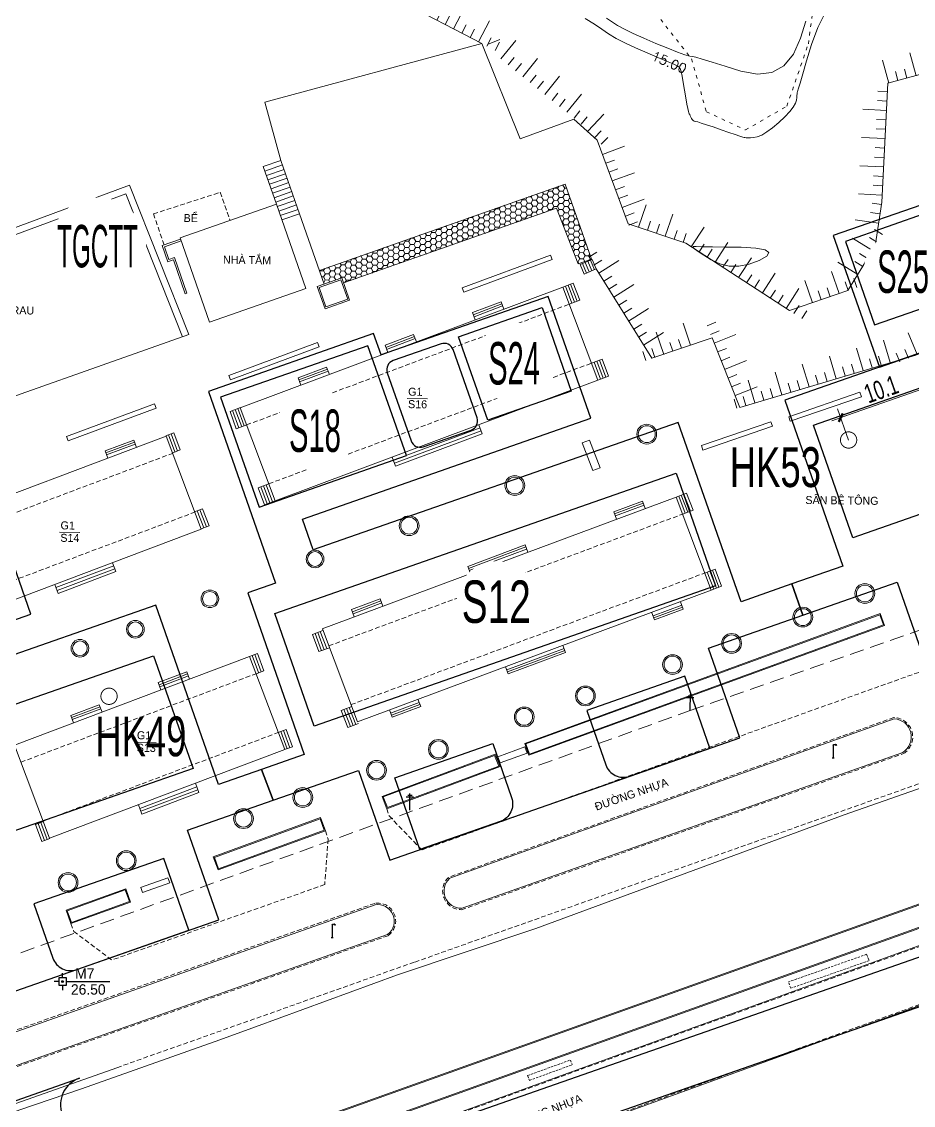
# Model space of a CAD drawing. Header units: inches. Extents: x 496359 to 501064, y 2374078 to 2377203.
# Drawn here: x 500301.8 to 500396.5, y 2376447.1 to 2376562.2 of the extents above; entities that cross this region are included whole.
import ezdxf
from ezdxf.enums import TextEntityAlignment as Align

# ---------------------------------------------------------------- set-up
doc = ezdxf.new("R2010")
doc.units = ezdxf.units.IN
doc.header["$MEASUREMENT"] = 0
doc.linetypes.add('ACAD_ISO03W100', pattern=[30, 12, -18])
doc.linetypes.add('DASHED', pattern=[0.75, 0.5, -0.25])
for name, color, linetype in [('cd', 7, 'Continuous'), ('chu', 6, 'Continuous'), ('MANH', 147, 'Continuous'), ('MOC - DC2', 1, 'Continuous'), ('NOI', 2, 'Continuous'), ('tl', 8, 'Continuous')]:
    doc.layers.add(name, color=color, linetype=linetype)
for name, color, linetype, lineweight in [('EG Text2', 7, 'Continuous', 18), ('ISO', 252, 'Continuous', 20), ('LC Dim', 8, 'Continuous', 18), ('LC Net dam 1', 30, 'Continuous', 30), ('LC Net manh', 239, 'Continuous', 5), ('manh1', 67, 'Continuous', 13)]:
    doc.layers.add(name, color=color, linetype=linetype, lineweight=lineweight)
doc.styles.add('dien giai', font='', dxfattribs={"width": 0.8})
doc.styles.add('EG Hai', font='')
doc.styles.get("Standard").update_dxf_attribs({"font": 'vnsimli.shx', "height": 2})
doc.styles.add('style1', font='')
doc.styles.get('dien giai').set_extended_font_data('.VnArial NarrowH')
doc.styles.get('EG Hai').set_extended_font_data('.VnArial NarrowH')
doc.styles.get('style1').set_extended_font_data('.VnAvantH')
doc.dimstyles.new('DIM300', dxfattribs={"dimscale": 0.5, "dimtxt": 2, "dimasz": 0.007, "dimexe": 1, "dimexo": 0, "dimgap": 0.4, "dimtad": 1, "dimtoh": 1, "dimdec": 1, "dimzin": 1, "dimdsep": 46, "dimtxsty": 'dien giai', "dimblk": 'rowdim', "dimcen": 2.5, "dimclrd": 256, "dimclre": 256, "dimclrt": 2, "dimazin": 0, "dimtfac": 1, "dimtdec": 1, "dimtix": 1, "dimtmove": 2, "dimatfit": 0, "dimldrblk": 'dot leader', "dimfxl": 2, "dimtolj": 1, "dimtzin": 0, "dimlwd": -1, "dimlwe": -1, "dimarcsym": 1})

# ---------------------------------------------------------------- blocks, each defined once
blk = doc.blocks.new('chieusang')
at = {"layer": 'cd', "extrusion": (-0.000518657, 0.000768986, 1)}
for p, q in [((-0.03, 2.38, 0), (0.1, 2.57, 0)), ((-0.03, 2.38, 0), (-0.03, 0.03, 0)), ((0.1, 2.57, 0), (0.34, 2.61, 0)), ((0.34, 2.44, 0), (0.34, 2.61, 0)), ((0.34, 2.61, 0), (0.56, 2.54, 0)), ((0.54, 2.37, 0), (0.34, 2.44, 0)), ((0.58, 2.47, 0), (0.54, 2.37, 0)), ((0.56, 2.54, 0), (0.58, 2.47, 0)), ((-0.2, 0, 0), (0.2, 0, 0))]:
    blk.add_line(p, q, dxfattribs=at)
blk = doc.blocks.new('t2')
at = {"layer": 'tl', "color": 250, "lineweight": 0}
for p, q in [((-2, 0), (-2, -1)), ((-1, 0), (-1, -1)), ((0, 0), (0, -2.5))]:
    blk.add_line(p, q, dxfattribs=at)
blk = doc.blocks.new('cdien')
at = {"layer": 'cd', "extrusion": (-0.000518657, 0.000768986, 1)}
for p, q in [((-0.8, 2.78, 0), (0.76, 2.78, 0)), ((-0.46, 3.14, 0), (0.49, 3.14, 0)), ((0, 0), (0, 3.5, 0))]:
    blk.add_line(p, q, dxfattribs=at)
blk = doc.blocks.new('t1')
at = {"layer": 'tl', "color": 250, "lineweight": 0}
for p, q in [((0, 0), (0, 2.5)), ((-2, 0), (-2, 1)), ((-1, 0), (-1, 1))]:
    blk.add_line(p, q, dxfattribs=at)
blk = doc.blocks.new('MOC')
at = {"layer": 'MOC - DC2'}
for points in [[(-0.4, 0), (-0.9, 0)], [(0, 0.4), (0, 0.9)], [(0.4, 0), (5.03, 0)], [(0, -0.4), (0, -0.9)]]:
    blk.add_lwpolyline(points, dxfattribs=at)
blk.add_lwpolyline([(-0.4, -0.4), (0.4, -0.4), (0.4, 0.4), (-0.4, 0.4)], close=True, dxfattribs=at)
blk.add_circle((0, 0), 0.0868, dxfattribs=at)
blk = doc.blocks.new('Nền HT mới')
at = {"layer": 'MANH', "lineweight": 0}
h = blk.add_hatch(dxfattribs=at)
h.set_pattern_fill('HONEY', color=8, scale=3, angle=-0.7328, style=0)
h.set_pattern_definition([(359.267215784, (-736010.08436, -2368366.01803), (0.566607394046, 0.317539068605), [0.375, -0.75]), (119.267215784, (-736010.08436, -2368366.01803), (-0.55830059713, 0.331926862913), [0.375, -0.75]), (59.267215784, (-736010.08436, -2368366.01803), (0.008306796916, 0.64946593152), [-0.75, 0.375])])
h.paths.add_polyline_path([(479.37, 261.57), (481.69, 255.68), (483.1, 256.17), (480.3, 264.14), (454.21, 254.97), (454.72, 253.5), (456.57, 254.16), (456.76, 253.62)])
at = {"layer": 'chu', "color": 6, "lineweight": 0, "elevation": -28.38}
for points in [[(463.53, 241.35), (465.68, 241.32)], [(426.62, 227.15), (428.77, 227.12)], [(474.07, 219.07), (476.22, 219.04)], [(434.73, 204.86), (436.88, 204.83)]]:
    blk.add_lwpolyline(points, dxfattribs=at)
at = {"layer": 'MANH', "color": 2, "lineweight": 0, "elevation": -28.38}
for points in [[(471.45, 279.06), (444.81, 292.92), (438.97, 293.22), (428.96, 289.66), (420.98, 285.5), (412.77, 280.29), (401.32, 275.6), (398.2, 276.3), (388.45, 295.45), (388.77, 303.23), (386.75, 312.91), (380, 336.06), (377.61, 346.87), (381.83, 352.84), (386.45, 362.77), (387.03, 366.64), (375.54, 374.01), (375.55, 378.44)], [(658.36, 281.44), (632.8, 282.78), (625.21, 280.53), (608.28, 277), (578.49, 264.79), (572.14, 262.91), (567.8, 261.93), (542.34, 270.36), (534.95, 275.68), (528.16, 278.52), (514.56, 274.84), (513.91, 262.21), (513.22, 257.54), (510.32, 252.82), (504.11, 250.7), (493.11, 257.85), (486.99, 259.93), (483.69, 268.79), (483.69, 268.79), (483.69, 268.79)], [(450.12, 266.65), (448.4, 272.85), (471.45, 279.06), (475.52, 268.95), (481.21, 271.03), (483.69, 268.79)], [(472.05, 278.96), (473.35, 279.5)], [(450.12, 266.65), (448.24, 265.99)], [(449.64, 261.99), (448.24, 265.99)], [(450.28, 266.17), (448.41, 265.52)], [(450.12, 266.65), (452.09, 260.98)], [(450.45, 265.7), (448.57, 265.05)], [(450.61, 265.23), (448.74, 264.58)], [(450.78, 264.76), (448.9, 264.11)], [(402.54, 252.34), (434.02, 264.01)], [(413.31, 238.61), (440.34, 248.15), (434.02, 264.01)], [(450.94, 264.29), (449.07, 263.63)], [(451.1, 263.81), (449.23, 263.16)], [(456.77, 253.63), (479.37, 261.57), (481.69, 255.68), (483.1, 256.17), (480.3, 264.14), (454.21, 254.97)], [(402.8, 251.69), (433.63, 263.1)], [(439.68, 247.92), (433.63, 263.1)], [(451.27, 263.34), (449.4, 262.69)], [(451.43, 262.87), (449.56, 262.22)], [(439.4, 258.42), (449.64, 261.99)], [(449.64, 261.99), (452.76, 253.05)], [(451.6, 262.4), (449.73, 261.74)], [(451.76, 261.93), (449.89, 261.27)], [(451.93, 261.45), (450.05, 260.8)], [(452.09, 260.98), (450.22, 260.33)], [(452.09, 260.98), (454.72, 253.5)], [(437.5, 257.6), (439.45, 258.28)], [(437.76, 257.48), (439.52, 258.09)], [(439.4, 258.42), (442.52, 249.48)], [(437.5, 257.6), (438.11, 255.87)], [(437.76, 257.48), (438.23, 256.12)], [(438.11, 255.87), (438.68, 256.08)], [(438.23, 256.12), (438.82, 256.33)], [(438.7, 256.08), (439.95, 252.48)], [(438.82, 256.33), (440.14, 252.55)], [(469.37, 253.11), (478.74, 256.59)], [(469.55, 252.64), (478.91, 256.12)], [(478.74, 256.59), (478.91, 256.12)], [(481.88, 255.59), (483.17, 256.13)], [(481.88, 255.59), (482.3, 254.57)], [(482.15, 255.71), (482.58, 254.69)], [(482.15, 255.71), (482.58, 254.69)], [(482.43, 255.82), (482.86, 254.81)], [(482.71, 255.94), (483.13, 254.92)], [(482.98, 256.05), (483.41, 255.04)], [(483.17, 256.13), (483.6, 255.12)], [(482.3, 254.57), (483.6, 255.12)], [(483.6, 255.12), (489.51, 245.63), (495.89, 247.79), (498.85, 240.42), (517.53, 245.98), (537.02, 254.24)], [(453.98, 253.24), (456.57, 254.16)], [(453.98, 253.24), (454.81, 250.89)], [(454.17, 253.15), (456.48, 253.97)], [(456.48, 253.97), (457.22, 251.91)], [(456.57, 254.16), (457.41, 251.82)], [(481, 251.47), (480.32, 253.29)], [(481.28, 251.58), (480.6, 253.4)], [(481.56, 251.69), (480.88, 253.5)], [(481.85, 251.79), (481.16, 253.61)], [(439.95, 252.48), (440.14, 252.55)], [(442.52, 249.48), (452.76, 253.05)], [(445.78, 240.37), (480.04, 253.18)], [(454.17, 253.15), (454.9, 251.08)], [(469.37, 253.11), (469.55, 252.64)], [(483.77, 243.3), (480.04, 253.18)], [(454.81, 250.89), (457.41, 251.82)], [(454.9, 251.08), (457.22, 251.91)], [(470.46, 250.48), (473.5, 251.62)], [(470.54, 250.26), (473.58, 251.41)], [(470.62, 250.05), (473.66, 251.19)], [(473.5, 251.62), (473.79, 250.85)], [(470.46, 250.48), (470.75, 249.71)], [(461.17, 247.01), (464.21, 248.15)], [(461.25, 246.79), (464.29, 247.93)], [(461.33, 246.57), (464.37, 247.72)], [(464.21, 248.15), (464.5, 247.38)], [(444.58, 243.8), (454.01, 247.32)], [(444.76, 243.33), (454.19, 246.85)], [(454.01, 247.32), (454.19, 246.85)], [(461.17, 247.01), (461.46, 246.23)], [(484.05, 243.41), (483.37, 245.22)], [(484.33, 243.51), (483.65, 245.33)], [(484.61, 243.62), (483.93, 245.44)], [(484.89, 243.72), (484.21, 245.54)], [(451.93, 243.55), (454.97, 244.69)], [(452.01, 243.33), (455.05, 244.48)], [(452.09, 243.12), (455.13, 244.26)], [(454.97, 244.69), (455.26, 243.92)], [(444.58, 243.8), (444.76, 243.33)], [(449.51, 230.48), (483.77, 243.3)], [(451.93, 243.55), (452.22, 242.78)], [(504.03, 239.42), (511.6, 242.02)], [(511.6, 242.02), (511.76, 241.55)], [(427.34, 237.34), (436.69, 240.79)], [(436.69, 240.79), (436.87, 240.32)], [(504.19, 238.94), (511.76, 241.55)], [(427.51, 236.88), (436.87, 240.32)], [(445.38, 238.15), (444.71, 239.97)], [(445.66, 238.25), (444.99, 240.08)], [(445.95, 238.36), (445.27, 240.18)], [(446.23, 238.46), (445.55, 240.28)], [(449.51, 230.48), (445.79, 240.37)], [(471.49, 237.62), (471.13, 238.57)], [(494.77, 236.35), (502.15, 238.88)], [(494.93, 235.87), (502.31, 238.41)], [(502.15, 238.88), (502.31, 238.41)], [(504.19, 238.94), (504.03, 239.42)], [(412.95, 227.95), (437.92, 237.35)], [(427.34, 237.34), (427.51, 236.88)], [(441.66, 227.47), (437.92, 237.35)], [(438.86, 235.68), (438.17, 237.49)], [(439.14, 235.78), (438.45, 237.6)], [(439.42, 235.89), (438.73, 237.71)], [(462.06, 234.8), (471.26, 238.24)], [(462.18, 234.49), (471.37, 237.93)], [(462.29, 234.18), (471.49, 237.62)], [(431.45, 235.79), (434.49, 236.94)], [(431.53, 235.58), (434.57, 236.72)], [(431.61, 235.36), (434.65, 236.51)], [(434.49, 236.94), (434.78, 236.17)], [(482.1, 236.66), (482.89, 236.94)], [(482.11, 236.64), (483.24, 233.7)], [(482.89, 236.94), (484.03, 234)], [(494.77, 236.35), (494.93, 235.87)], [(431.45, 235.79), (431.74, 235.02)], [(462.29, 234.18), (461.93, 235.13)], [(483.24, 233.7), (484.03, 234)], [(448.38, 230.06), (447.7, 231.88)], [(448.66, 230.17), (447.99, 231.99)], [(448.94, 230.27), (448.27, 232.09)], [(449.22, 230.37), (448.55, 232.2)], [(454.51, 216.9), (492.07, 230.89)], [(485.47, 229.31), (488.51, 230.46)], [(485.55, 229.1), (488.59, 230.24)], [(488.51, 230.46), (488.8, 229.69)], [(495.8, 221.01), (492.07, 230.89)], [(493.03, 229.18), (492.35, 231)], [(493.31, 229.29), (492.63, 231.1)], [(493.59, 229.39), (492.91, 231.21)], [(493.88, 229.5), (493.19, 231.32)], [(441.23, 229.43), (441.92, 227.61)], [(441.51, 229.53), (442.2, 227.72)], [(441.79, 229.64), (442.48, 227.82)], [(485.47, 229.31), (485.76, 228.54)], [(485.63, 228.88), (488.67, 230.03)], [(416.69, 218.06), (441.66, 227.47)], [(469.95, 223.53), (476.04, 225.8)], [(476.04, 225.8), (476.33, 225.03)], [(470.03, 223.32), (476.12, 225.59)], [(470.11, 223.1), (476.2, 225.37)], [(426.23, 221.28), (432.37, 223.59)], [(432.6, 222.97), (432.24, 223.92)], [(469.95, 223.53), (470.24, 222.76)], [(426.35, 220.97), (432.48, 223.28)], [(426.46, 220.66), (432.6, 222.97)], [(495.39, 222.93), (496.07, 221.11)], [(495.67, 223.03), (496.35, 221.21)], [(495.95, 223.14), (496.63, 221.32)], [(496.23, 223.24), (496.91, 221.42)], [(426.46, 220.66), (426.11, 221.61)], [(458.25, 207.02), (495.8, 221.01)], [(457.62, 218.93), (460.66, 220.07)], [(457.7, 218.71), (460.74, 219.86)], [(460.66, 220.07), (460.95, 219.3)], [(457.62, 218.93), (457.91, 218.16)], [(457.78, 218.5), (460.82, 219.64)], [(489.63, 218.27), (492.67, 219.41)], [(489.71, 218.05), (492.75, 219.2)], [(489.79, 217.84), (492.83, 218.98)], [(492.83, 218.98), (492.54, 219.75)], [(476, 204.73), (513.76, 218.52), (514.22, 217.25), (476.45, 203.46), (476, 204.73)], [(489.79, 217.84), (489.5, 218.61)], [(454.71, 214.68), (454.02, 216.5)], [(454.99, 214.79), (454.3, 216.6)], [(458.25, 207.02), (454.52, 216.91)], [(454.15, 214.47), (453.46, 216.28)], [(454.43, 214.57), (453.74, 216.39)], [(448.03, 212.34), (447.34, 214.16)], [(448.31, 212.45), (447.63, 214.26)], [(474.09, 212.53), (480.18, 214.8)], [(474.17, 212.32), (480.26, 214.58)], [(474.25, 212.1), (480.34, 214.37)], [(480.34, 214.37), (480.05, 215.14)], [(421.81, 204.55), (446.78, 213.95)], [(450.52, 204.06), (446.78, 213.95)], [(447.75, 212.24), (447.06, 214.05)], [(509.94, 197.14), (556.94, 213.59)], [(437.09, 211.18), (440.13, 212.32)], [(437.17, 210.96), (440.21, 212.11)], [(437.25, 210.75), (440.29, 211.89)], [(440.13, 212.32), (440.42, 211.55)], [(474.25, 212.1), (473.96, 212.87)], [(437.09, 211.18), (437.38, 210.41)], [(427.79, 207.68), (430.83, 208.82)], [(427.87, 207.46), (430.91, 208.61)], [(427.95, 207.25), (430.99, 208.39)], [(430.83, 208.82), (431.12, 208.05)], [(457.09, 208.43), (457.78, 206.62)], [(457.37, 208.54), (458.06, 206.72)], [(461.76, 207.94), (464.8, 209.08)], [(461.84, 207.72), (464.88, 208.87)], [(461.92, 207.51), (464.96, 208.65)], [(464.96, 208.65), (464.67, 209.42)], [(427.79, 207.68), (428.08, 206.91)], [(456.52, 208.22), (457.22, 206.4)], [(456.81, 208.32), (457.5, 206.51)], [(461.92, 207.51), (461.63, 208.28)], [(450.39, 206.09), (451.07, 204.27)], [(450.67, 206.19), (451.35, 204.37)], [(450.11, 205.98), (450.79, 204.16)], [(425.55, 194.66), (421.82, 204.55)], [(425.55, 194.66), (450.52, 204.06)], [(473.14, 203.31), (476.02, 204.35)], [(476.26, 203.69), (476.02, 204.35)], [(461.36, 197.78), (473.38, 202.26), (472.87, 203.58), (460.85, 199.1), (461.36, 197.78)], [(473.38, 202.65), (473.14, 203.31)], [(473.38, 202.65), (476.26, 203.69)], [(441.41, 199.5), (441.03, 200.5)], [(435.13, 197.82), (441.18, 200.1)], [(435.24, 197.52), (441.29, 199.8)], [(435.35, 197.22), (441.41, 199.5)], [(435.35, 197.22), (434.98, 198.21)], [(454.33, 196.84), (442.93, 192.68), (443.44, 191.28), (454.84, 195.44), (454.33, 196.84)], [(424.05, 196.12), (424.74, 194.31)], [(424.33, 196.23), (425.02, 194.41)], [(424.61, 196.33), (425.3, 194.52)], [(435.21, 189.43), (438.12, 190.45)], [(438.12, 190.45), (438.32, 189.91)], [(427.82, 185.58), (427.31, 187.01), (433.64, 189.29), (434.15, 187.86), (427.82, 185.58)], [(435.23, 189.43), (435.42, 188.89)], [(435.4, 188.89), (438.32, 189.91)]]:
    blk.add_lwpolyline(points, dxfattribs=at)
at = {"layer": 'MANH', "color": 2, "linetype": 'ACAD_ISO03W100', "lineweight": 0, "ltscale": 0.03, "elevation": -28.38}
blk.add_lwpolyline([(490.44, 281.62), (493.72, 277.43), (495.29, 271.82), (499.44, 269.88), (503.84, 272.41), (506.12, 279.04), (507, 285.58)], dxfattribs=at)
at = {"layer": 'MANH', "color": 2, "linetype": 'DASHED', "lineweight": 0, "elevation": -28.38}
for points in [[(436.57, 260.97), (443.67, 263.26)], [(443.67, 263.26), (444.71, 260.27)], [(436.57, 260.97), (437.72, 257.67)]]:
    blk.add_lwpolyline(points, dxfattribs=at)
at = {"layer": 'MANH', "lineweight": 0, "elevation": -28.38}
for points in [[(480.04, 253.18), (481.16, 253.61)], [(480.72, 251.37), (481.85, 251.79)], [(483.09, 245.12), (484.21, 245.54)], [(483.77, 243.3), (484.91, 243.73)], [(445.83, 240.39), (444.71, 239.97)], [(446.51, 238.57), (445.38, 238.15)], [(438.73, 237.71), (437.9, 237.39)], [(438.58, 235.57), (439.42, 235.89)], [(448.83, 232.3), (447.7, 231.88)], [(449.5, 230.48), (448.37, 230.06)], [(492.07, 230.89), (493.19, 231.32)], [(440.95, 229.32), (441.79, 229.64)], [(492.75, 229.07), (493.88, 229.5)], [(442.48, 227.82), (441.65, 227.51)], [(495.11, 222.82), (496.23, 223.24)], [(495.79, 221), (496.91, 221.42)], [(454.58, 216.71), (453.46, 216.28)], [(446.78, 213.95), (447.63, 214.26)], [(455.27, 214.89), (454.15, 214.47)], [(447.47, 212.13), (448.31, 212.45)], [(457.65, 208.65), (456.52, 208.22)], [(449.82, 205.88), (450.67, 206.19)], [(458.34, 206.83), (457.22, 206.4)], [(450.51, 204.06), (451.35, 204.37)], [(414.99, 163.05), (422.4, 165.79), (428.95, 168.02), (443.62, 173.25), (447.43, 174.63), (462.48, 180.13), (477.17, 185.08), (509.94, 197.14)], [(424.89, 196.44), (424.05, 196.12)], [(425.58, 194.63), (424.74, 194.31)], [(422.67, 153.65), (528.81, 191.57), (529.72, 189.31)], [(422.78, 153.58), (528.75, 191.45), (529.58, 189.37)], [(529.58, 189.37), (426.08, 152.27), (424.39, 152.59), (422.78, 153.58)], [(529.72, 189.31), (426.09, 152.17), (424.36, 152.5), (422.88, 153.4)], [(460.12, 187.59), (409.71, 169.78)], [(559.32, 123.3), (533.06, 185.3), (531.56, 186.92), (529.39, 187.43), (497.95, 176.01), (466.65, 164.65), (427.18, 150.17), (425.63, 150.51), (422.88, 153.4)], [(432.7, 170.28), (402.5, 159.62)]]:
    blk.add_lwpolyline(points, dxfattribs=at)
at = {"layer": 'MANH', "linetype": 'DASHED', "lineweight": 0, "elevation": -28.38}
for points in [[(446.46, 238.55), (480.72, 251.37)], [(448.83, 232.3), (483.09, 245.12)], [(413.64, 226.13), (438.61, 235.53)], [(416, 219.88), (440.97, 229.28)], [(455.2, 215.09), (492.75, 229.07)], [(457.56, 208.84), (495.12, 222.82)], [(422.5, 202.73), (447.47, 212.13)], [(424.86, 196.48), (449.84, 205.88)]]:
    blk.add_lwpolyline(points, dxfattribs=at)
at = {"layer": 'MANH', "color": 1, "linetype": 'DASHED', "lineweight": 0, "ltscale": 3, "elevation": -28.38}
blk.add_lwpolyline([(92.05, 52.59), (119.84, 64.48), (146.69, 76.35), (173.15, 88.06), (201.06, 100.39), (229.35, 112.33), (266.95, 126.39), (296.55, 137.3), (334.39, 150.94), (394.99, 172.54), (493.57, 208.22), (554.51, 229.52), (562.77, 214.46), (570.46, 194.28), (580.63, 169.79), (591.55, 141.92), (602.45, 113.39), (610.19, 94.18)], dxfattribs=at)
at = {"layer": 'MANH', "color": 3, "linetype": 'DASHED', "lineweight": 0, "elevation": -28.38}
for points in [[(539.05, 219.76), (515.01, 211.27), (465.08, 193.4)], [(432.7, 170.28), (464.32, 181.5), (519.95, 201.17), (556.6, 214.06)], [(461.36, 197.78), (461.6, 197.03), (465.08, 193.4)], [(454.84, 195.44), (455.12, 194.56), (454.77, 189.73)], [(454.77, 189.73), (432.15, 181.71)], [(559.23, 123.26), (532.98, 185.24), (531.51, 186.83), (529.4, 187.33), (497.98, 175.91), (466.68, 164.56), (427.19, 150.06), (425.58, 150.41), (422.55, 153.6), (417.52, 158.68), (414.53, 163.86)], [(427.82, 185.58), (428.13, 184.75), (432.15, 181.71)], [(480.41, 92.1), (456.05, 83.39), (453.21, 84.23), (444.76, 106.69), (437.29, 126.74), (431.92, 141.14), (432.25, 144.44), (434.96, 146.81), (468.96, 159.18), (499.83, 170.41), (524.34, 179.32), (528.09, 179.19), (530.04, 177.09), (553.87, 121.3), (553.84, 119.5), (552.77, 118.45), (527.58, 109.13), (504.3, 100.74), (480.41, 92.1)]]:
    blk.add_lwpolyline(points, dxfattribs=at)
at = {"layer": 'MANH', "color": 2, "lineweight": 0, "elevation": -28.38}
for points in [[(476.12, 204.67), (513.7, 218.39), (514.09, 217.31), (476.51, 203.59)], [(461.42, 197.9), (473.25, 202.32), (472.81, 203.45), (460.98, 199.04)], [(454.27, 196.71), (443.06, 192.62), (443.5, 191.41), (454.71, 195.5)], [(427.88, 185.7), (427.43, 186.95), (433.58, 189.16), (434.02, 187.92)]]:
    blk.add_lwpolyline(points, close=True, dxfattribs=at)
at = {"layer": 'MANH', "color": 3, "linetype": 'DASHED', "lineweight": 0, "elevation": -28.38}
for points in [[(469.29, 187.06), (516.21, 203.64, 0.742145), (515.21, 207.48), (467.91, 190.5)], [(460.07, 187.73), (409.66, 169.92), (409.66, 169.92, 0.722312)], [(410.8, 166.42), (461.51, 184.31, 0.796994), (460.07, 187.73, 0.970939)]]:
    blk.add_lwpolyline(points, format="xyb", dxfattribs=at)
at = {"layer": 'MANH', "lineweight": 0, "elevation": -28.38}
for points in [[(469.24, 187.2), (516.14, 203.77, 0.733304), (515.24, 207.33), (467.96, 190.36)], [(410.75, 166.56), (461.44, 184.44, 0.792117), (460.09, 187.58, 0.792117)]]:
    blk.add_lwpolyline(points, format="xyb", dxfattribs=at)
at = {"layer": 'MANH', "linetype": 'DASHED', "lineweight": 0, "ltscale": 0.5, "elevation": -28.38}
for points in [[(512.31, 182.32), (504.01, 179.4)], [(512.31, 182.32), (512.58, 181.65)], [(512.58, 181.65), (504.25, 178.72)], [(504.25, 178.72), (504.01, 179.4)], [(476.31, 169.44), (480.86, 171.1)], [(476.5, 168.93), (481.05, 170.59)], [(480.86, 171.09), (481.05, 170.59)], [(476.31, 169.44), (476.5, 168.93)]]:
    blk.add_lwpolyline(points, dxfattribs=at)
at = {"layer": 'MANH', "lineweight": 0, "elevation": -28.38}
blk.add_lwpolyline([(480.38, 92.19), (456.05, 83.5), (453.29, 84.31), (444.86, 106.72), (437.38, 126.78), (432.02, 141.15), (432.35, 144.39), (435.01, 146.72), (469, 159.09), (499.87, 170.31), (524.36, 179.22), (528.04, 179.09), (529.95, 177.03), (553.77, 121.28), (553.74, 119.54), (552.71, 118.53), (527.55, 109.23), (504.27, 100.83)], close=True, dxfattribs=at)
at = {"layer": 'MANH', "color": 2, "lineweight": 0}
for centre, radius in [((488.96, 237.57, -1.53), 1.05), ((488.96, 237.57, -1.53), 0.896), ((474.95, 232.12, -1.54), 1.05), ((474.95, 232.12, -1.54), 0.896), ((463.73, 227.85, -1.54), 1.05), ((463.73, 227.85, -1.54), 0.896), ((453.74, 224.31, -1.48), 0.936), ((453.74, 224.31, -1.48), 0.786), ((442.57, 220.08, -2.17), 0.936), ((512.12, 220.65, -1.32), 1.05), ((512.12, 220.65, -1.32), 0.896), ((442.57, 220.08, -2.17), 0.786), ((505.53, 218.14, -1.39), 1.05), ((505.53, 218.14, -1.39), 0.896), ((434.66, 216.85, -2), 0.936), ((434.66, 216.85, -2), 0.786), ((428.77, 214.83, -2.1), 0.936), ((428.77, 214.83, -2.1), 0.786), ((497.97, 215.35, -1.52), 1.05), ((497.97, 215.35, -1.52), 0.896), ((491.7, 213.1, -1.42), 1.05), ((491.7, 213.1, -1.42), 0.896), ((482.45, 209.77, -1.38), 1.05), ((482.45, 209.77, -1.38), 0.896), ((475.95, 207.54, -1.54), 1.05), ((475.95, 207.54, -1.54), 0.896), ((466.84, 204.09, -1.54), 1.05), ((466.84, 204.09, -1.54), 0.896), ((460.27, 201.87, -1.45), 1.05), ((460.27, 201.87, -1.45), 0.896), ((452.44, 198.98, -0.96), 1.05), ((452.44, 198.98, -0.96), 0.896), ((446.14, 196.74, -1.51), 1.05), ((446.14, 196.74, -1.51), 0.896), ((433.69, 192.27, -1.11), 1.05), ((433.69, 192.27, -1.11), 0.896), ((427.51, 189.95, -1.2), 1.05), ((427.51, 189.95, -1.2), 0.896)]:
    blk.add_circle(centre, radius, dxfattribs=at)
at = {"layer": 'MANH', "color": 3, "linetype": 'DASHED', "lineweight": 0}
blk.add_arc((469.28, 189.05, -1.4), 1.99, 133.4186, 270.2413, dxfattribs=at)
at = {"layer": 'MANH', "lineweight": 0}
blk.add_arc((469.28, 189.05, -1.4), 1.84, 133.4186, 270.2413, dxfattribs=at)
at = {"layer": 'manh1', "lineweight": 0, "elevation": -28.38}
blk.add_lwpolyline([(484.68, 281.75), (485.31, 281.34), (485.87, 280.98), (486.59, 280.58), (487.51, 280.13), (488.64, 279.62), (489.93, 279.07), (491.19, 278.56), (492.22, 278.16), (493, 277.88), (493.52, 277.72), (493.83, 277.67), (494.19, 277.6), (494.86, 277.42), (495.89, 277.1), (497.27, 276.66), (498.96, 276.13), (500.71, 275.8), (502.24, 275.97), (503.52, 276.68), (504.53, 277.93), (505.29, 279.65), (505.87, 281.44)], dxfattribs=at)
at = {"layer": 'manh1', "color": 1, "lineweight": 0, "elevation": -28.38}
blk.add_lwpolyline([(482.43, 281.73), (483.43, 281.12), (484.19, 280.59), (484.91, 280.1), (485.73, 279.61), (486.69, 279.1), (487.78, 278.59), (488.99, 278.06), (490.14, 277.58), (491.07, 277.19), (491.76, 276.9), (492.2, 276.7), (492.41, 276.57), (492.5, 276.4), (492.6, 276.08), (492.71, 275.59), (492.83, 274.92), (492.97, 274.11), (493.11, 273.29), (493.23, 272.64), (493.32, 272.16), (493.38, 271.86), (493.42, 271.72), (493.44, 271.67), (493.48, 271.6), (493.52, 271.51), (493.57, 271.39), (493.63, 271.25), (493.7, 271.1), (493.78, 270.98), (493.88, 270.89), (494, 270.83), (494.14, 270.79), (494.37, 270.73), (494.75, 270.62), (495.3, 270.44), (496.01, 270.2), (496.85, 269.91), (497.68, 269.62), (498.35, 269.39), (498.84, 269.22), (499.15, 269.12), (499.3, 269.08), (499.38, 269.07), (499.51, 269.06), (499.71, 269.06), (499.97, 269.06), (500.3, 269.07), (500.7, 269.15), (501.17, 269.34), (501.72, 269.67), (502.33, 270.12), (503, 270.69), (503.63, 271.29), (504.14, 271.83), (504.52, 272.31), (504.75, 272.72), (504.86, 273.06), (504.89, 273.34), (504.91, 273.56), (504.93, 273.73), (504.94, 273.85), (504.97, 273.95), (505.05, 274.22), (505.24, 274.85), (505.53, 275.85), (505.94, 277.24), (506.47, 278.97), (507.13, 280.77), (507.95, 282.4)], dxfattribs=at)
at = {"layer": 'manh1', "lineweight": 0, "elevation": -28.38}
blk.add_lwpolyline([(495.02, 256.59), (494.43, 256.99), (494.04, 257.27), (493.86, 257.44), (493.9, 257.49), (494.22, 257.49), (494.9, 257.48), (495.94, 257.46), (497.33, 257.44), (499, 257.42), (500.55, 257.34), (501.55, 257.16), (501.93, 256.88), (501.71, 256.49), (500.91, 256.02), (499.83, 255.62), (498.75, 255.41), (497.71, 255.43), (496.72, 255.67), (495.81, 256.1)], close=True, dxfattribs=at)
at = {"layer": 'MOC - DC2', "lineweight": 0}
blk.add_point((426.93, 179.43, -1.88), dxfattribs=at)
at = {"layer": 'cd', "lineweight": 0, "rotation": 359.2672157837458}
for name, p, xscale, yscale, zscale in [('cdien', (493.57, 208.22, -2.24), 0.5, 0.5, 0.5), ('chieusang', (508.76, 203.2, -1.13), 0.5500000000465661, 0.5500000000465661, 0.5500000000465661), ('cdien', (463.79, 197.65, -2.37), 0.5, 0.5, 0.5), ('chieusang', (455.56, 184.11, -1.14), 0.5500000000465661, 0.5500000000465661, 0.5500000000465661)]:
    blk.add_blockref(name, p, dxfattribs=dict(at, xscale=xscale, yscale=yscale, zscale=zscale))
at = {"layer": 'MOC - DC2', "lineweight": 0}
blk.add_blockref('MOC', (426.93, 179.43, -1.86), dxfattribs=at)
at = {"layer": 'NOI', "color": 2, "lineweight": 0}
for p, rotation in [((465.77, 282.02, -28.38), 152.5175420561258), ((468.44, 280.63, -28.38), 152.5175420561258), ((471.1, 279.25, -28.38), 152.5175420561258), ((473.47, 277.43, -28.38), 140.9638242247689), ((517.56, 275.65, -28.38), 195.1246627077666), ((475.8, 275.54, -28.38), 140.9638242247689), ((514.66, 274.87, -28.38), 195.1246627077666), ((478.13, 273.65, -28.38), 140.9638242247689), ((514.41, 271.95, -28.38), 267.0323948347098), ((480.46, 271.76, -28.38), 140.9638242247689), ((482.69, 269.75, -28.38), 136.2277051979386), ((514.26, 268.96, -28.38), 267.0323948347098), ((484.25, 267.28, -28.38), 110.425739716916), ((514.1, 265.96, -28.38), 267.0323948347098), ((485.3, 264.47, -28.38), 110.425739716916), ((513.94, 262.96, -28.38), 267.0323948347098), ((486.35, 261.66, -28.38), 110.425739716916), ((488.09, 259.56, -28.38), 161.176726414459), ((513.58, 259.99, -28.38), 261.6188961926649), ((490.93, 258.59, -28.38), 161.176726414459), ((493.69, 257.47, -28.38), 146.9746543436748), ((512.94, 257.09, -28.38), 238.4720958445413), ((496.21, 255.84, -28.38), 146.9746543436748), ((511.37, 254.54, -28.38), 238.4720958445413), ((498.72, 254.2, -28.38), 146.9746543436748), ((501.24, 252.57, -28.38), 146.9746543436748), ((506.55, 251.53, -28.38), 198.8277386584568), ((509.39, 252.5, -28.38), 198.8277386584568), ((503.75, 250.93, -28.38), 146.9746543436748)]:
    blk.add_blockref('t2', p, dxfattribs=dict(at, rotation=rotation))
at = {"layer": 'NOI', "lineweight": 0}
for p, rotation in [((483.87, 254.68, -28.38), 301.9140806778707), ((485.45, 252.14, -28.38), 301.9140806778707), ((487.04, 249.59, -28.38), 301.9140806778707), ((488.63, 247.04, -28.38), 301.9140806778707), ((496.11, 247.24, -28.38), 291.8959678471767), ((493.61, 247.01, -28.38), 18.6671737463457), ((490.77, 246.05, -28.38), 18.6671737463457), ((514.82, 245.17, -28.38), 16.56231329085921), ((517.69, 246.04, -28.38), 22.97905037778584), ((497.23, 244.45, -28.38), 291.8959678471767), ((511.94, 244.32, -28.38), 16.56231329085921), ((509.07, 243.46, -28.38), 16.56231329085921), ((498.35, 241.67, -28.38), 291.8959678471767), ((503.32, 241.75, -28.38), 16.56231329085921), ((506.19, 242.61, -28.38), 16.56231329085921), ((500.44, 240.9, -28.38), 16.56231329085921)]:
    blk.add_blockref('t1', p, dxfattribs=dict(at, rotation=rotation))
at = {"layer": 'chu', "color": 6, "lineweight": 0, "style": 'style1'}
for s, rotation, p in [('bÓ', 359.2672, (439.78, 260.11, -28.38)), ('nhµ t¾m', 359.2672, (443.96, 255.68, -28.38)), ('rau', 359.2672, (421.51, 250.31, -28.38)), ('G1', 359.2672, (463.62, 241.66, -28.38)), ('S16', 359.2672, (463.61, 240.34, -28.38)), ('S¢N B£ T¤NG', 359.2672, (505.8, 230.16, -28.38)), ('G1', 359.2672, (426.71, 227.46, -28.38)), ('S14', 359.2672, (426.69, 226.14, -28.38)), ('G1', 359.2672, (474.16, 219.39, -28.38)), ('S15', 359.2672, (474.14, 218.06, -28.38)), ('G1', 359.2672, (434.82, 205.17, -28.38)), ('S13', 359.2672, (434.8, 203.84, -28.38)), ('§¦êNG NHùA ', 19.213, (483.62, 197.57, -28.38)), ('§¦êNG NHùA', 21.4266, (474.59, 163.72, -28.38))]:
    blk.add_text(s, height=0.85, rotation=rotation, dxfattribs=at).set_placement(p)
at = {"layer": 'manh1', "lineweight": 0}
blk.add_text('15.00', height=1, rotation=336.7747, dxfattribs=at).set_placement((491.35, 277.07, -28.38), align=Align.MIDDLE)
at = {"layer": 'MOC - DC2', "lineweight": 0, "style": 'style1'}
for s, p in [('M7', (428.27, 179.73, -1.86)), ('26.50', (427.82, 178.04, -1.86))]:
    blk.add_text(s, height=1.1, dxfattribs=at).set_placement(p)
blk = doc.blocks.new('rowdim')
blk.add_line((-200, 0), (200, 0))
at = {"const_width": 50}
blk.add_lwpolyline([(-71, -71), (71, 71)], dxfattribs=at)
blk = doc.blocks.new('*D492')
at = {"layer": 'Defpoints', "color": 0, "transparency": 16777216}
for p in [(500398.28, 2376523.45), (500399.12, 2376521.08), (500389.6, 2376517.72)]:
    blk.add_point(p, dxfattribs=at)
at = {"layer": 'LC Dim', "transparency": 16777216}
for p, q in [((500399.12, 2376521.08), (500397.95, 2376524.4)), ((500388.76, 2376520.1), (500398.28, 2376523.45)), ((500389.6, 2376517.72), (500388.43, 2376521.04))]:
    blk.add_line(p, q, dxfattribs=at)
for p, xscale, yscale, zscale, rotation in [((500398.28, 2376523.45), 0.005000000000000001, 0.005000000000000001, 0.005000000000000001, 19.42411573351909), ((500388.76, 2376520.1), 0.005, 0.005, 0.005, 199.4241157335191)]:
    blk.add_blockref('rowdim', p, dxfattribs=dict(at, xscale=xscale, yscale=yscale, zscale=zscale, rotation=rotation))
at = {"layer": 'LC Dim', "color": 2, "transparency": 16777216, "insert": (500393.05, 2376523.11), "char_height": 2, "attachment_point": 5, "rotation": 19.4241, "style": 'dien giai'}
blk.add_mtext('\\A1;10.1', dxfattribs=at)
blk = doc.blocks.new('dot leader')
at = {"const_width": 50}
blk.add_lwpolyline([(-25, 0, 1), (25, 0, 1)], format="xyb", close=True, dxfattribs=at)

msp = doc.modelspace()

# ---------------------------------------------------------------- linework, layer by layer
at = {"layer": 'LC Net dam 1', "const_width": 0.1}
for points in [[(500388.73, 2376517.72, 1), (500390.46, 2376517.72, 1)], [(500310.2, 2376490.5, 1), (500311.93, 2376490.5, 1)]]:
    msp.add_lwpolyline(points, format="xyb", close=True, dxfattribs=at)
at = {"layer": 'LC Net dam 1'}
for points in [[(500269.35, 2376464.08), (500260.11, 2376460.81), (500261.78, 2376456.1), (500271, 2376459.36), (500275.43, 2376460.92), (500278.77, 2376451.38), (500322.74, 2376466.76), (500319.41, 2376476.28), (500328.48, 2376479.45), (500327.24, 2376482.73), (500322.69, 2376481.14), (500316.03, 2376500.19), (500270.64, 2376484.32), (500269.49, 2376487.6), (500302.76, 2376499.23), (500298.24, 2376512.18), (500282.37, 2376506.63), (500281.58, 2376508.88), (500259.51, 2376501.17), (500266.63, 2376480.8), (500263.85, 2376479.82)], [(500270.91, 2376465.68), (500266.72, 2376477.65), (500315.79, 2376494.81), (500319.98, 2376482.83)]]:
    msp.add_lwpolyline(points, close=True, dxfattribs=at)
for points in [[(500372.19, 2376492.62), (500361.79, 2376488.98), (500363.8, 2376483.23, 0.414214), (500366.35, 2376482.01), (500374.86, 2376484.98)], [(500341.4, 2376481.85), (500351.8, 2376485.49), (500353.81, 2376479.74, -0.414214), (500352.59, 2376477.19), (500344.07, 2376474.22)], [(500316.88, 2376473.28), (500303.08, 2376468.45), (500305.09, 2376462.7, 0.414214), (500307.64, 2376461.47), (500319.55, 2376465.64)], [(500345.15, 2376343.51), (500334.78, 2376339.84, 0.413168), (500336.61, 2376343.66), (500301.36, 2376444.46, 0.414214), (500297.54, 2376446.3), (500307.92, 2376449.94, 0.414214), (500306.08, 2376446.11), (500309.81, 2376435.46, 0.414214), (500313.63, 2376433.61), (500409.91, 2376467.28), (500440.31, 2376380.36, 0.41526), (500444.14, 2376378.52), (500433.77, 2376374.85, 0.413168), (500435.6, 2376378.67), (500407.83, 2376458.08, 0.414214), (500404.01, 2376459.92), (500315.28, 2376428.89, 0.414214), (500313.44, 2376425.07), (500341.31, 2376345.35, 0.41526)]]:
    msp.add_lwpolyline(points, format="xyb", close=True, dxfattribs=at)

# ---------------------------------------------------------------- block references
at = {"layer": 'LC Net manh'}
msp.add_blockref('Nền HT mới', (499879.2, 2376280.77, 2.92), dxfattribs=at)

# ---------------------------------------------------------------- texts
at = {"layer": 'EG Text2', "style": 'EG Hai', "width": 0.8}
for s, p in [('hk53', (500381.82, 2376514.84, -0.04)), ('hk49', (500314.44, 2376486.24, -0.04))]:
    msp.add_text(s, height=4.224, rotation=0, dxfattribs=at).set_placement(p, align=Align.MIDDLE_CENTER)

# ---------------------------------------------------------------- dimensions: what is measured, and where the dimension line sits
at = {"layer": 'LC Dim'}
dim = msp.add_aligned_dim(p1=(500389.6, 2376517.72, -25.45), p2=(500399.12, 2376521.08, -25.45), distance=2.52, dimstyle='DIM300', override={"dimscale": 1, "dimasz": 0.005, "dimpost": ''}, dxfattribs=at)
dim.commit()
dim.dimension.update_dxf_attribs({"geometry": '*D492', "text_midpoint": (500393.05, 2376523.11, -25.45)})

# ---------------------------------------------------------------- next in the draw order: wipeouts: each hides what was drawn before it
at = {"ltscale": 500}
for points, z in [([(500306.33, 2376534.8), (500305.77, 2376535.46), (500305.47, 2376535.94), (500305.19, 2376536.53), (500304.99, 2376537.16), (500304.87, 2376537.76), (500304.83, 2376538.28), (500304.86, 2376538.92), (500304.93, 2376539.4), (500305.12, 2376540.09), (500305.27, 2376540.47), (500305.54, 2376540.99), (500305.86, 2376541.46), (500306.31, 2376541.99), (500306.8, 2376542.42), (500307.37, 2376542.8), (500307.91, 2376543.07), (500308.44, 2376543.27), (500308.91, 2376543.39), (500309.52, 2376543.47), (500310.04, 2376543.49), (500310.53, 2376543.45), (500311.18, 2376543.33), (500311.67, 2376543.17), (500312.13, 2376542.98), (500312.84, 2376542.57), (500313.15, 2376542.33), (500313.51, 2376542.01), (500313.81, 2376541.67), (500314.13, 2376541.25), (500314.42, 2376540.76), (500314.62, 2376540.35), (500314.77, 2376539.93), (500314.91, 2376539.39), (500314.98, 2376538.91), (500315, 2376538.21), (500314.93, 2376537.55), (500314.82, 2376537.03), (500314.68, 2376536.61), (500314.44, 2376536.07), (500314.18, 2376535.62), (500313.93, 2376535.27), (500313.52, 2376534.81), (500313.21, 2376534.52), (500312.72, 2376534.15), (500312.38, 2376533.95), (500312.08, 2376533.8), (500311.72, 2376533.64), (500311.3, 2376533.51), (500310.9, 2376533.41), (500310.48, 2376533.35), (500310.06, 2376533.32), (500309.72, 2376533.32), (500309.2, 2376533.37), (500308.76, 2376533.45), (500308.27, 2376533.59), (500307.8, 2376533.78), (500307.23, 2376534.09), (500306.96, 2376534.26), (500306.6, 2376534.55)], -292.88), ([(500392.46, 2376532.66), (500392, 2376533.21), (500391.74, 2376533.62), (500391.51, 2376534.11), (500391.34, 2376534.64), (500391.25, 2376535.13), (500391.21, 2376535.57), (500391.23, 2376536.1), (500391.3, 2376536.5), (500391.45, 2376537.08), (500391.58, 2376537.39), (500391.8, 2376537.82), (500392.07, 2376538.22), (500392.45, 2376538.66), (500392.85, 2376539.02), (500393.32, 2376539.33), (500393.78, 2376539.56), (500394.21, 2376539.72), (500394.61, 2376539.82), (500395.12, 2376539.89), (500395.55, 2376539.9), (500395.96, 2376539.88), (500396.5, 2376539.77), (500396.91, 2376539.65), (500397.29, 2376539.48), (500397.88, 2376539.14), (500398.14, 2376538.94), (500398.44, 2376538.67), (500398.69, 2376538.4), (500398.96, 2376538.05), (500399.21, 2376537.63), (500399.36, 2376537.29), (500399.49, 2376536.94), (500399.61, 2376536.49), (500399.67, 2376536.09), (500399.69, 2376535.51), (500399.63, 2376534.96), (500399.53, 2376534.52), (500399.42, 2376534.17), (500399.22, 2376533.73), (500399, 2376533.35), (500398.79, 2376533.06), (500398.45, 2376532.68), (500398.19, 2376532.44), (500397.78, 2376532.13), (500397.5, 2376531.96), (500397.25, 2376531.83), (500396.95, 2376531.7), (500396.6, 2376531.59), (500396.27, 2376531.51), (500395.92, 2376531.46), (500395.57, 2376531.43), (500395.28, 2376531.43), (500394.85, 2376531.47), (500394.48, 2376531.54), (500394.08, 2376531.66), (500393.68, 2376531.82), (500393.21, 2376532.07), (500392.99, 2376532.22), (500392.68, 2376532.46)], -292.38), ([(500351.16, 2376522.93), (500350.69, 2376523.48), (500350.44, 2376523.88), (500350.21, 2376524.37), (500350.04, 2376524.9), (500349.95, 2376525.39), (500349.91, 2376525.83), (500349.93, 2376526.36), (500349.99, 2376526.76), (500350.15, 2376527.34), (500350.28, 2376527.65), (500350.5, 2376528.09), (500350.77, 2376528.48), (500351.15, 2376528.92), (500351.55, 2376529.28), (500352.02, 2376529.6), (500352.48, 2376529.83), (500352.91, 2376529.99), (500353.31, 2376530.09), (500353.81, 2376530.16), (500354.25, 2376530.17), (500354.66, 2376530.14), (500355.2, 2376530.04), (500355.61, 2376529.91), (500355.99, 2376529.75), (500356.58, 2376529.4), (500356.84, 2376529.2), (500357.14, 2376528.93), (500357.39, 2376528.66), (500357.66, 2376528.31), (500357.9, 2376527.9), (500358.06, 2376527.56), (500358.19, 2376527.21), (500358.31, 2376526.75), (500358.37, 2376526.35), (500358.39, 2376525.77), (500358.33, 2376525.22), (500358.23, 2376524.79), (500358.12, 2376524.44), (500357.92, 2376523.99), (500357.7, 2376523.61), (500357.49, 2376523.32), (500357.15, 2376522.94), (500356.89, 2376522.7), (500356.48, 2376522.39), (500356.2, 2376522.22), (500355.95, 2376522.1), (500355.65, 2376521.97), (500355.3, 2376521.85), (500354.97, 2376521.77), (500354.62, 2376521.72), (500354.27, 2376521.69), (500353.98, 2376521.7), (500353.55, 2376521.74), (500353.18, 2376521.8), (500352.78, 2376521.92), (500352.38, 2376522.08), (500351.91, 2376522.34), (500351.69, 2376522.48), (500351.38, 2376522.72)], -266.5), ([(500330.02, 2376515.77), (500329.55, 2376516.32), (500329.3, 2376516.72), (500329.07, 2376517.22), (500328.9, 2376517.75), (500328.8, 2376518.24), (500328.77, 2376518.68), (500328.79, 2376519.21), (500328.85, 2376519.61), (500329.01, 2376520.18), (500329.14, 2376520.5), (500329.36, 2376520.93), (500329.62, 2376521.33), (500330, 2376521.77), (500330.41, 2376522.13), (500330.88, 2376522.44), (500331.34, 2376522.67), (500331.77, 2376522.83), (500332.17, 2376522.93), (500332.67, 2376523), (500333.1, 2376523.01), (500333.52, 2376522.98), (500334.06, 2376522.88), (500334.47, 2376522.76), (500334.85, 2376522.59), (500335.44, 2376522.25), (500335.7, 2376522.05), (500336, 2376521.78), (500336.25, 2376521.5), (500336.52, 2376521.15), (500336.76, 2376520.74), (500336.92, 2376520.4), (500337.05, 2376520.05), (500337.17, 2376519.6), (500337.23, 2376519.2), (500337.24, 2376518.62), (500337.19, 2376518.07), (500337.09, 2376517.63), (500336.97, 2376517.28), (500336.78, 2376516.84), (500336.56, 2376516.46), (500336.35, 2376516.17), (500336.01, 2376515.79), (500335.75, 2376515.54), (500335.34, 2376515.24), (500335.06, 2376515.07), (500334.81, 2376514.94), (500334.51, 2376514.81), (500334.16, 2376514.7), (500333.83, 2376514.62), (500333.48, 2376514.56), (500333.13, 2376514.54), (500332.84, 2376514.54), (500332.41, 2376514.58), (500332.04, 2376514.65), (500331.64, 2376514.77), (500331.24, 2376514.92), (500330.77, 2376515.18), (500330.55, 2376515.33), (500330.24, 2376515.57)], -266.5), ([(500349.26, 2376497.61), (500348.8, 2376498.16), (500348.54, 2376498.56), (500348.31, 2376499.06), (500348.14, 2376499.58), (500348.05, 2376500.08), (500348.01, 2376500.52), (500348.03, 2376501.04), (500348.1, 2376501.45), (500348.25, 2376502.02), (500348.38, 2376502.34), (500348.6, 2376502.77), (500348.87, 2376503.17), (500349.25, 2376503.6), (500349.65, 2376503.96), (500350.12, 2376504.28), (500350.58, 2376504.51), (500351.01, 2376504.67), (500351.41, 2376504.77), (500351.92, 2376504.84), (500352.35, 2376504.85), (500352.76, 2376504.82), (500353.3, 2376504.72), (500353.71, 2376504.59), (500354.1, 2376504.43), (500354.68, 2376504.09), (500354.94, 2376503.89), (500355.24, 2376503.62), (500355.5, 2376503.34), (500355.76, 2376502.99), (500356.01, 2376502.58), (500356.17, 2376502.24), (500356.29, 2376501.89), (500356.41, 2376501.44), (500356.47, 2376501.04), (500356.49, 2376500.45), (500356.43, 2376499.9), (500356.33, 2376499.47), (500356.22, 2376499.12), (500356.02, 2376498.67), (500355.8, 2376498.3), (500355.59, 2376498.01), (500355.25, 2376497.62), (500354.99, 2376497.38), (500354.58, 2376497.08), (500354.3, 2376496.91), (500354.05, 2376496.78), (500353.75, 2376496.65), (500353.4, 2376496.54), (500353.07, 2376496.46), (500352.72, 2376496.4), (500352.37, 2376496.38), (500352.08, 2376496.38), (500351.65, 2376496.42), (500351.28, 2376496.49), (500350.88, 2376496.6), (500350.49, 2376496.76), (500350.01, 2376497.02), (500349.79, 2376497.17), (500349.48, 2376497.41)], -292.38)]:
    msp.add_wipeout(points, dxfattribs=at).translate(0, 0, z).dxf.layer = 'ISO'

# ---------------------------------------------------------------- next in the draw order: linework, layer by layer
at = {"layer": 'LC Net dam 1'}
for points in [[(500420.59, 2376535.16), (500414.95, 2376551.28), (500397.41, 2376545.15), (500398.17, 2376543), (500387.97, 2376539.43), (500392.86, 2376525.46)], [(500389.25, 2376538.82), (500392.35, 2376529.95), (500401.22, 2376533.05), (500398.12, 2376541.92)], [(500384.74, 2376499.13), (500394.75, 2376502.63), (500398.09, 2376493.1), (500435.26, 2376506.1), (500431.93, 2376515.63), (500436.53, 2376517.24), (500429.21, 2376538.18), (500382.83, 2376521.96), (500388.99, 2376504.32), (500383.58, 2376502.43)], [(500432.67, 2376522.24), (500390.06, 2376507.34), (500385.87, 2376519.31), (500428.48, 2376534.21)], [(500328.48, 2376479.45), (500337.55, 2376482.63), (500340.88, 2376473.1), (500378.06, 2376486.1), (500374.72, 2376495.62), (500384.74, 2376499.13), (500383.58, 2376502.43), (500378.18, 2376500.54), (500371.51, 2376519.59), (500332.75, 2376506.04), (500331.61, 2376509.32), (500362.22, 2376520.03), (500357.7, 2376532.97), (500339.95, 2376526.76), (500339.16, 2376529.02), (500321.62, 2376522.89), (500328.75, 2376502.52), (500325.79, 2376501.48), (500331.79, 2376484.32), (500327.24, 2376482.73)], [(500357.05, 2376531.8), (500360.15, 2376522.92), (500351.28, 2376519.82), (500348.18, 2376528.69)], [(500371.28, 2376514.21), (500375.46, 2376502.24), (500332.85, 2376487.34), (500328.67, 2376499.31)]]:
    msp.add_lwpolyline(points, close=True, dxfattribs=at)
at = {"layer": 'LC Net dam 1', "elevation": 0}
msp.add_lwpolyline([(500338.55, 2376527.74), (500322.9, 2376522.27), (500326.99, 2376510.59), (500342.64, 2376516.06)], close=True, dxfattribs=at)
at = {"layer": 'LC Net dam 1'}
msp.add_lwpolyline([(500346.32, 2376527.93), (500341.23, 2376526.15, 0.414213), (500340.61, 2376524.87), (500343.15, 2376517.62, 0.414215), (500344.42, 2376517), (500349.52, 2376518.78, 0.414212), (500350.14, 2376520.06), (500347.6, 2376527.32, 0.414214)], format="xyb", close=True, dxfattribs=at)

# ---------------------------------------------------------------- next in the draw order: texts
at = {"layer": 'EG Text2', "style": 'EG Hai'}
for s, width, p in [('tgCtt', 0.5, (500309.85, 2376538.31, -292.78)), ('s25', 0.6, (500395.38, 2376535.6, -292.38)), ('s24', 0.6, (500354.07, 2376525.87, -266.5)), ('s18', 0.6, (500332.93, 2376518.71, -266.5)), ('S12', 0.8, (500352.18, 2376500.55, -292.38))]:
    msp.add_text(s, height=4.5, rotation=0, dxfattribs=dict(at, width=width)).set_placement(p, align=Align.MIDDLE_CENTER)

doc.saveas('drawing.dxf')
